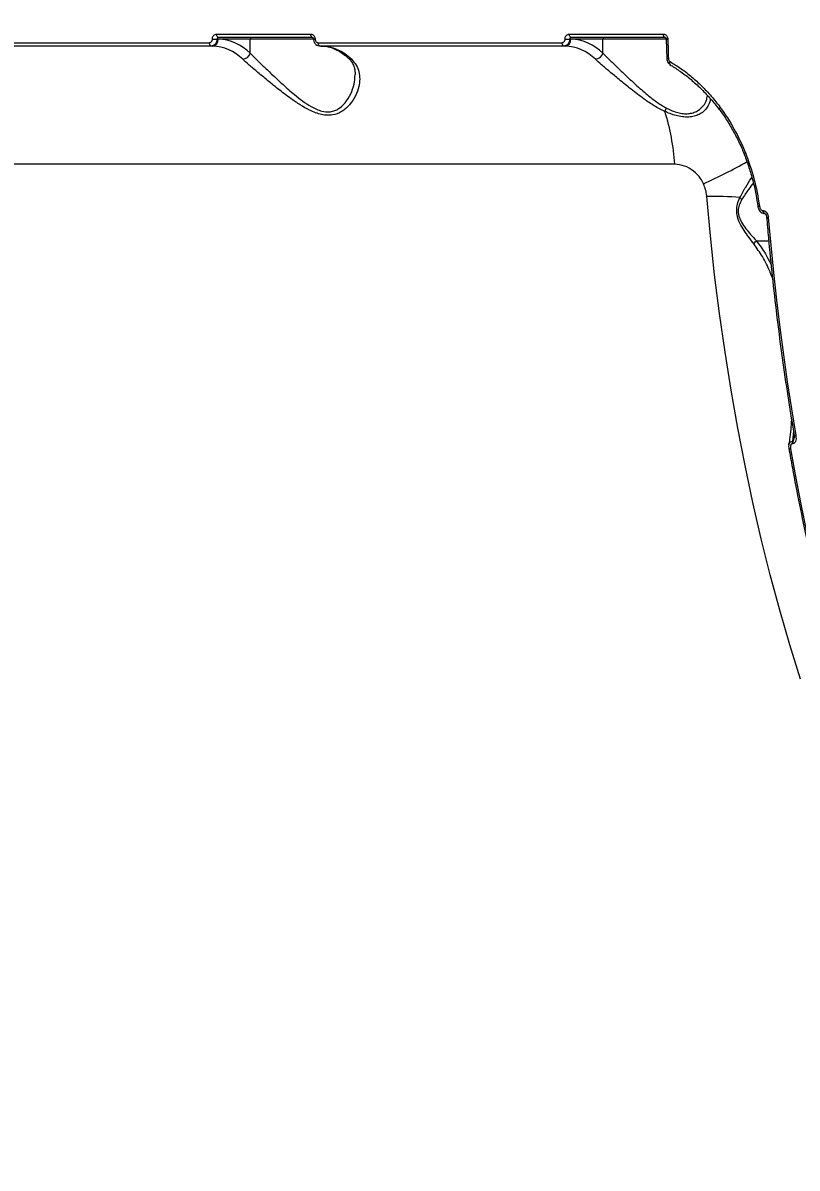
# Model space of a CAD drawing. Header units: millimetres. Extents: x -6521 to 6343, y -6174 to 4868.
# Drawn here: x -3202.2 to -2976.4, y 356.2 to 690.2 of the extents above; entities that cross this region are included whole.
import ezdxf

# ---------------------------------------------------------------- set-up
doc = ezdxf.new("R2010")
doc.units = ezdxf.units.MM
for name, color, linetype in [('DIKOM_ОБЪЕКТ', 7, 'Continuous'), ('DIKOM_РАЗМЕР_ЗОНА', 7, 'Continuous'), ('DIKOM_РАЗМЕР_ОБЪЕКТА', 7, 'Continuous')]:
    doc.layers.add(name, color=color, linetype=linetype)
doc.styles.add('style1', font='arial.ttf', dxfattribs={"width": 0.8})
doc.dimstyles.new('1-50', dxfattribs={"dimtxt": 300, "dimasz": 200, "dimexe": 100, "dimexo": 0, "dimgap": 100, "dimtad": 1, "dimtxsty": 'style1', "dimcen": 200, "dimclrd": 7, "dimclre": 7, "dimclrt": 7, "dimadec": 1, "dimazin": 2, "dimtfac": 1, "dimtmove": 0, "dimatfit": 2, "dimfxl": 0, "dimlwd": 25, "dimlwe": 18, "dimarcsym": 0})

# ---------------------------------------------------------------- blocks, each defined once
blk = doc.blocks.new('*D11')
at = {"layer": 'Defpoints', "color": 0, "transparency": 16777216}
for p in [(2818.82, 364.95), (-5102.52, -1661.02), (-5102.52, -4861.8)]:
    blk.add_point(p, dxfattribs=at)
at = {"layer": 'DIKOM_РАЗМЕР_ОБЪЕКТА', "color": 7, "lineweight": 18, "transparency": 16777216}
for p, q in [((2818.82, 364.95), (2818.82, -4961.8)), ((-5102.52, -1661.02), (-5102.52, -4961.8))]:
    blk.add_line(p, q, dxfattribs=at)
at = {"layer": 'DIKOM_РАЗМЕР_ОБЪЕКТА', "color": 7, "lineweight": 25, "transparency": 16777216}
blk.add_line((2618.82, -4861.8), (-4902.52, -4861.8), dxfattribs=at)
at = {"layer": 'DIKOM_РАЗМЕР_ОБЪЕКТА', "color": 7, "transparency": 16777216}
for points in [[(-4902.52, -4828.46), (-4902.52, -4895.13), (-5102.52, -4861.8)], [(2618.82, -4828.46), (2618.82, -4895.13), (2818.82, -4861.8)]]:
    blk.add_solid(points, dxfattribs=at)
at = {"layer": 'DIKOM_РАЗМЕР_ОБЪЕКТА', "color": 7, "transparency": 16777216, "insert": (-736, -4608.63), "char_height": 300, "attachment_point": 5, "style": 'style1'}
blk.add_mtext('7900', dxfattribs=at)
blk = doc.blocks.new('*D12')
at = {"layer": 'Defpoints', "color": 0, "transparency": 16777216}
for p in [(918.99, 3251.45), (5268.57, 3251.45), (-3684.78, -1936.75)]:
    blk.add_point(p, dxfattribs=at)
at = {"layer": 'DIKOM_РАЗМЕР_ОБЪЕКТА', "color": 7, "lineweight": 18, "transparency": 16777216}
for p, q in [((918.99, 3251.45), (5368.57, 3251.45)), ((-3684.78, -1936.75), (5368.57, -1936.75))]:
    blk.add_line(p, q, dxfattribs=at)
at = {"layer": 'DIKOM_РАЗМЕР_ОБЪЕКТА', "color": 7, "lineweight": 25, "transparency": 16777216}
blk.add_line((5268.57, -1736.75), (5268.57, 3051.45), dxfattribs=at)
at = {"layer": 'DIKOM_РАЗМЕР_ОБЪЕКТА', "color": 7, "transparency": 16777216}
for points in [[(5235.23, 3051.45), (5301.9, 3051.45), (5268.57, 3251.45)], [(5235.23, -1736.75), (5301.9, -1736.75), (5268.57, -1936.75)]]:
    blk.add_solid(points, dxfattribs=at)
at = {"layer": 'DIKOM_РАЗМЕР_ОБЪЕКТА', "color": 7, "transparency": 16777216, "insert": (5015.39, 711.25), "char_height": 300, "attachment_point": 5, "rotation": 90, "style": 'style1'}
blk.add_mtext('5150', dxfattribs=at)
blk = doc.blocks.new('*D13')
at = {"layer": 'Defpoints', "color": 0, "transparency": 16777216}
for p in [(1683.24, 4867.99), (-4359.52, -3960.36), (6242.61, -3960.36)]:
    blk.add_point(p, dxfattribs=at)
at = {"layer": 'DIKOM_РАЗМЕР_ЗОНА', "color": 7, "lineweight": 18, "transparency": 16777216}
for p, q in [((1683.24, 4867.99), (6342.61, 4867.99)), ((-4359.52, -3960.36), (6342.61, -3960.36))]:
    blk.add_line(p, q, dxfattribs=at)
at = {"layer": 'DIKOM_РАЗМЕР_ЗОНА', "color": 7, "lineweight": 25, "transparency": 16777216}
blk.add_line((6242.61, 4667.99), (6242.61, -3760.36), dxfattribs=at)
at = {"layer": 'DIKOM_РАЗМЕР_ЗОНА', "color": 7, "transparency": 16777216}
for points in [[(6209.28, 4667.99), (6275.95, 4667.99), (6242.61, 4867.99)], [(6209.28, -3760.36), (6275.95, -3760.36), (6242.61, -3960.36)]]:
    blk.add_solid(points, dxfattribs=at)
at = {"layer": 'DIKOM_РАЗМЕР_ЗОНА', "color": 7, "transparency": 16777216, "insert": (5989.44, 630.24), "char_height": 300, "attachment_point": 5, "rotation": 90, "style": 'style1'}
blk.add_mtext('8850', dxfattribs=at)

msp = doc.modelspace()

# ---------------------------------------------------------------- linework, layer by layer
at = {"layer": 'DIKOM_ОБЪЕКТ', "color": 7, "linetype": 'Continuous', "lineweight": 15}
for p, q in [((-3145.653, 686.93), (-3118.224, 686.93)), ((-3145.179, 685.464), (-3145.539, 685.464)), ((-3135.911, 685.464), (-3145.179, 685.464)), ((-3117.709, 685.964), (-3145.139, 685.964)), ((-3135.911, 681.414), (-3135.911, 685.464)), ((-3117.364, 685.464), (-3135.911, 685.464)), ((-3042.793, 686.93), (-3015.364, 686.93)), ((-3042.319, 685.464), (-3042.679, 685.464)), ((-3033.051, 685.464), (-3042.319, 685.464)), ((-3014.849, 685.964), (-3042.279, 685.964)), ((-3033.051, 681.414), (-3033.051, 685.464)), ((-3014.504, 685.464), (-3033.051, 685.464)), ((-3014.535, 685.445), (-3014.405, 679.825)), ((-3218.893, 684.424), (-3147.748, 684.424)), ((-3147.233, 683.464), (-3218.378, 683.464)), ((-3146.893, 683.464), (-3147.233, 683.464)), ((-3116.033, 684.424), (-3044.888, 684.424)), ((-3044.373, 683.464), (-3115.518, 683.464)), ((-3044.033, 683.464), (-3044.373, 683.464)), ((-3012.056, 648.962), (-3312.064, 648.962)), ((-2987.82, 636.777), (-2987.82, 636.772)), ((-2986.307, 635.445), (-2986.232, 635.445)), ((-2985.798, 634.602), (-2985.746, 634.602)), ((-2988.237, 626.652), (-2984.651, 626.652)), ((-2977.444, 571.225), (-2977.724, 568.123)), ((-2977.724, 568.123), (-2977.62, 568.123)), ((-2977.62, 568.123), (-2977.265, 570.163)), ((-2977.62, 567.484), (-2977.724, 567.484))]:
    msp.add_line(p, q, dxfattribs=at)
at = {"layer": 'DIKOM_ОБЪЕКТ', "color": 7, "linetype": 'Continuous', "lineweight": 15, "flags": 128}
for points in [[(-3145.139, 685.964), (-3145.237, 685.983), (-3145.332, 686.037), (-3145.419, 686.126), (-3145.496, 686.245), (-3145.561, 686.391), (-3145.609, 686.558), (-3145.641, 686.74), (-3145.653, 686.93)], [(-3117.709, 685.964), (-3117.808, 685.983), (-3117.902, 686.037), (-3117.99, 686.126), (-3118.067, 686.245), (-3118.131, 686.391), (-3118.18, 686.558), (-3118.211, 686.74), (-3118.224, 686.93)], [(-3042.279, 685.964), (-3042.377, 685.983), (-3042.472, 686.037), (-3042.559, 686.126), (-3042.636, 686.245), (-3042.701, 686.391), (-3042.749, 686.558), (-3042.78, 686.74), (-3042.793, 686.93)], [(-3014.849, 685.964), (-3014.948, 685.983), (-3015.042, 686.037), (-3015.13, 686.126), (-3015.207, 686.245), (-3015.271, 686.391), (-3015.32, 686.558), (-3015.351, 686.74), (-3015.364, 686.93)], [(-3014.05, 685.426), (-3014.036, 684.723), (-3014.021, 684.019), (-3014.006, 683.316), (-3013.99, 682.612), (-3013.973, 681.909), (-3013.956, 681.206), (-3013.938, 680.503), (-3013.92, 679.8)], [(-3147.233, 683.464), (-3147.331, 683.483), (-3147.425, 683.537), (-3147.513, 683.624), (-3147.59, 683.743), (-3147.654, 683.888), (-3147.703, 684.054), (-3147.734, 684.235), (-3147.748, 684.424)], [(-3115.518, 683.464), (-3115.616, 683.483), (-3115.71, 683.537), (-3115.798, 683.624), (-3115.875, 683.743), (-3115.939, 683.888), (-3115.988, 684.054), (-3116.019, 684.235), (-3116.033, 684.424)], [(-3044.373, 683.464), (-3044.471, 683.483), (-3044.565, 683.537), (-3044.653, 683.624), (-3044.73, 683.743), (-3044.794, 683.888), (-3044.843, 684.054), (-3044.874, 684.235), (-3044.888, 684.424)], [(-3013.407, 678.091), (-3013.456, 678.127), (-3013.506, 678.203), (-3013.534, 678.306), (-3013.54, 678.433), (-3013.524, 678.578), (-3013.485, 678.738), (-3013.426, 678.906)], [(-3013.299, 678.067), (-3013.386, 678.081), (-3013.407, 678.091)], [(-2999.079, 665.051), (-2999.098, 665.093), (-2999.092, 665.159), (-2999.057, 665.243), (-2998.994, 665.341), (-2998.905, 665.45), (-2998.794, 665.567)], [(-2975.345, 498.825), (-2978.45, 508.795), (-2981.397, 518.944), (-2984.184, 529.264), (-2986.807, 539.743), (-2989.264, 550.373), (-2991.554, 561.143), (-2993.673, 572.044), (-2995.619, 583.066), (-2997.392, 594.197), (-2998.989, 605.429), (-3000.409, 616.749), (-3001.65, 628.149), (-3002.712, 639.617)], [(-2985.798, 634.602), (-2985.937, 634.639), (-2986.071, 634.753), (-2986.183, 634.936), (-2986.264, 635.173), (-2986.307, 635.445)], [(-2985.724, 634.602), (-2985.862, 634.639), (-2985.996, 634.753), (-2986.108, 634.936), (-2986.189, 635.173), (-2986.232, 635.445)], [(-2984.784, 633.489), (-2984.06, 625.411), (-2983.254, 617.363), (-2982.369, 609.346), (-2981.402, 601.365), (-2980.356, 593.421), (-2979.23, 585.519), (-2978.024, 577.661), (-2976.74, 569.85)], [(-2977.237, 569.996), (-2977.236, 569.989), (-2977.203, 569.942), (-2977.134, 569.903), (-2977.031, 569.874), (-2976.898, 569.856), (-2976.74, 569.85)], [(-2978.769, 566.16), (-2978.763, 566.141), (-2978.724, 566.096), (-2978.653, 566.059), (-2978.551, 566.032), (-2978.422, 566.015), (-2978.271, 566.01)], [(-2978.271, 566.01), (-2976.796, 557.877), (-2975.235, 549.805), (-2973.589, 541.797), (-2971.859, 533.856), (-2970.045, 525.985), (-2968.148, 518.189), (-2966.169, 510.47), (-2964.109, 502.831)]]:
    msp.add_lwpolyline(points, dxfattribs=at)
at = {"layer": 'DIKOM_ОБЪЕКТ', "color": 7, "linetype": 'Continuous', "lineweight": 15}
for centre, radius, start, end in [((-3146.864, 708.375), 22.949, 269.88187, 273.3087), ((-3147.048, 685.332), 1.874, 274.73845, 4.05615), ((-3145.677, 671.695), 13.778, 44.8593, 87.92811), ((-3135.443, 685.497), 0.469, 94.74736, 184.04667), ((-3117.059, 687.921), 2.499, 262.25872, 273.40692), ((-3044.004, 708.375), 22.949, 269.88187, 273.3087), ((-3044.188, 685.332), 1.874, 274.73463, 4.05996), ((-3042.817, 671.695), 13.778, 44.85929, 87.92839), ((-3032.583, 685.497), 0.469, 94.74303, 184.051), ((-3014.199, 687.877), 2.456, 262.13923, 273.48423), ((-3147.368, 670.351), 13.122, 44.85908, 87.92788), ((-3138.218, 681.977), 2.375, 273.65815, 346.29), ((-3115.653, 670.351), 13.122, 44.85942, 87.92783), ((-3044.508, 670.351), 13.122, 44.85942, 87.92783), ((-3035.358, 681.977), 2.375, 273.6608, 346.28735), ((-3106.386, 680.921), 1.315, 228.30072, 271.53191), ((-3014.07, 681.612), 1.819, 259.37816, 274.72926), ((-3008.792, 662.909), 6.278, 156.46088, 166.53403), ((-3079.428, 644.501), 67.52, 3.7885, 17.11458), ((-2991.208, 651.49), 0.879, 105.78604, 138.07962), ((-3077.214, 803.771), 176.562, 294.61895, 299.25996), ((-3002.155, 511.144), 128.473, 85.92758, 90.2485), ((-2990.9, 641.06), 2.768, 219.64532, 235.44133), ((-2987.545, 637.637), 0.907, 252.34204, 283.16731), ((-2984.929, 634.146), 0.673, 239.40777, 282.50117), ((-2975.851, 567.803), 1.9, 170.31867, 189.67064), ((-2975.75, 567.803), 1.897, 170.30031, 189.6783)]:
    msp.add_arc(centre, radius, start, end, dxfattribs=at)
for points, knots in [([(-3147.748, 684.424), (-3147.652, 684.435), (-3147.459, 684.457), (-3147.206, 684.63), (-3147.018, 684.884), (-3146.92, 685.166), (-3146.914, 685.352), (-3146.911, 685.426)], [0, 0, 0, 0, 0.2142367, 0.4286231, 0.6432052, 0.8580962, 1, 1, 1, 1]), ([(-3145.539, 685.464), (-3145.546, 685.316), (-3145.563, 684.944), (-3145.764, 684.382), (-3146.146, 683.875), (-3146.656, 683.531), (-3147.041, 683.486), (-3147.233, 683.464)], [0, 0, 0, 0, 0.1417113, 0.3564104, 0.570951, 0.7854708, 1, 1, 1, 1]), ([(-3146.911, 685.426), (-3146.907, 685.537), (-3146.897, 685.817), (-3146.75, 686.24), (-3146.467, 686.621), (-3146.086, 686.88), (-3145.798, 686.913), (-3145.653, 686.93)], [0, 0, 0, 0, 0.1418647, 0.3567294, 0.5713211, 0.7857018, 1, 1, 1, 1]), ([(-3145.139, 685.964), (-3145.187, 685.959), (-3145.282, 685.948), (-3145.406, 685.862), (-3145.496, 685.735), (-3145.539, 685.594), (-3145.539, 685.501), (-3145.539, 685.464)], [0, 0, 0, 0, 0.2138148, 0.4280269, 0.6427281, 0.8578879, 1, 1, 1, 1]), ([(-3118.224, 686.93), (-3118.129, 686.922), (-3117.89, 686.904), (-3117.526, 686.724), (-3117.193, 686.384), (-3116.963, 685.933), (-3116.928, 685.595), (-3116.91, 685.426)], [0, 0, 0, 0, 0.1406237, 0.3550694, 0.5698658, 0.7848851, 1, 1, 1, 1]), ([(-3117.683, 685.951), (-3117.666, 685.952), (-3117.637, 685.953), (-3117.536, 685.866), (-3117.459, 685.744), (-3117.406, 685.59), (-3117.39, 685.44), (-3117.399, 685.355), (-3117.403, 685.324)], [0, 0, 0, 0, 0.2755709, 0.458981, 0.6094453, 0.7621753, 0.9132725, 1, 1, 1, 1]), ([(-3117.381, 685.445), (-3117.384, 685.387), (-3117.398, 685.073), (-3117.204, 684.503), (-3116.752, 683.894), (-3116.139, 683.547), (-3115.647, 683.421), (-3115.394, 683.482), (-3115.35, 683.492)], [0, 0, 0, 0, 0.0539319, 0.2916974, 0.5387684, 0.7514484, 0.9573042, 1, 1, 1, 1]), ([(-3116.91, 685.426), (-3116.898, 685.313), (-3116.875, 685.088), (-3116.721, 684.787), (-3116.499, 684.561), (-3116.255, 684.441), (-3116.096, 684.429), (-3116.033, 684.424)], [0, 0, 0, 0, 0.2151181, 0.4301554, 0.6450081, 0.8594627, 1, 1, 1, 1]), ([(-3044.888, 684.424), (-3044.792, 684.435), (-3044.599, 684.457), (-3044.346, 684.63), (-3044.158, 684.884), (-3044.06, 685.166), (-3044.054, 685.352), (-3044.051, 685.426)], [0, 0, 0, 0, 0.2142401, 0.4286018, 0.6432083, 0.8580911, 1, 1, 1, 1]), ([(-3042.679, 685.464), (-3042.686, 685.316), (-3042.703, 684.944), (-3042.903, 684.382), (-3043.286, 683.875), (-3043.796, 683.531), (-3044.181, 683.486), (-3044.373, 683.464)], [0, 0, 0, 0, 0.1417027, 0.3564134, 0.5709601, 0.7854753, 1, 1, 1, 1]), ([(-3044.051, 685.426), (-3044.047, 685.537), (-3044.036, 685.817), (-3043.89, 686.24), (-3043.606, 686.621), (-3043.226, 686.88), (-3042.938, 686.913), (-3042.793, 686.93)], [0, 0, 0, 0, 0.1418677, 0.356737, 0.5713333, 0.7857186, 1, 1, 1, 1]), ([(-3042.279, 685.964), (-3042.326, 685.959), (-3042.422, 685.948), (-3042.546, 685.862), (-3042.636, 685.735), (-3042.679, 685.594), (-3042.679, 685.501), (-3042.679, 685.464)], [0, 0, 0, 0, 0.2140013, 0.4281226, 0.6427879, 0.8579117, 1, 1, 1, 1]), ([(-3015.364, 686.93), (-3015.269, 686.922), (-3015.03, 686.904), (-3014.665, 686.724), (-3014.333, 686.384), (-3014.103, 685.933), (-3014.068, 685.595), (-3014.05, 685.426)], [0, 0, 0, 0, 0.1406245, 0.3550714, 0.5698525, 0.7848839, 1, 1, 1, 1]), ([(-3014.823, 685.951), (-3014.806, 685.952), (-3014.777, 685.953), (-3014.676, 685.866), (-3014.598, 685.744), (-3014.546, 685.59), (-3014.53, 685.44), (-3014.539, 685.355), (-3014.543, 685.324)], [0, 0, 0, 0, 0.2755593, 0.4589912, 0.6094556, 0.76217, 0.9132724, 1, 1, 1, 1]), ([(-3135.911, 681.414), (-3135.393, 680.89), (-3134.264, 679.746), (-3132.114, 677.661), (-3129.468, 675.139), (-3126.439, 672.295), (-3123.409, 669.624), (-3120.646, 667.414), (-3118.491, 665.965), (-3116.59, 664.987), (-3114.759, 664.334), (-3113.245, 664.192), (-3111.899, 664.384), (-3110.885, 664.714), (-3109.266, 665.658), (-3107.575, 667.504), (-3106.167, 670.174), (-3105.394, 672.811), (-3105.318, 674.44), (-3105.286, 675.138)], [0, 0, 0, 0, 0.0614182, 0.1340466, 0.2067596, 0.2950225, 0.383283, 0.441198, 0.4989706, 0.5334501, 0.5678444, 0.6177929, 0.6310983, 0.6627444, 0.6944599, 0.7713954, 0.8544372, 0.9375919, 1, 1, 1, 1]), ([(-3115.178, 683.464), (-3114.908, 683.457), (-3114.073, 683.435), (-3112.675, 683.171), (-3110.99, 682.553), (-3109.334, 681.622), (-3108.096, 680.692), (-3107.417, 680.08), (-3107.265, 679.943)], [0, 0, 0, 0, 0.1027266, 0.3181883, 0.5309178, 0.7384599, 0.941499, 1, 1, 1, 1]), ([(-3033.051, 681.414), (-3032.517, 680.874), (-3031.376, 679.718), (-3029.195, 677.607), (-3026.553, 675.085), (-3023.502, 672.232), (-3020.398, 669.501), (-3017.425, 667.108), (-3015.516, 665.985), (-3014.548, 665.416)], [0, 0, 0, 0, 0.1227119, 0.2624657, 0.4060201, 0.5749255, 0.7482639, 0.872369, 1, 1, 1, 1]), ([(-3106.351, 679.607), (-3105.844, 679.051), (-3104.829, 677.94), (-3104.084, 675.963), (-3103.854, 673.841), (-3104.16, 671.465), (-3105.074, 668.884), (-3106.729, 666.326), (-3108.973, 664.291), (-3111.368, 663.339), (-3113.429, 663.221), (-3115.1, 663.433), (-3116.829, 663.956), (-3118.93, 664.877), (-3121.326, 666.256), (-3124.387, 668.357), (-3127.739, 670.91), (-3131.078, 673.628), (-3133.972, 676.036), (-3136.308, 678.025), (-3137.513, 679.108), (-3138.066, 679.607)], [0, 0, 0, 0, 0.0554753, 0.1110242, 0.1664978, 0.2220055, 0.2900226, 0.357962, 0.4226753, 0.4774064, 0.5052461, 0.5330941, 0.5627097, 0.592374, 0.6404292, 0.6885807, 0.7603254, 0.8320614, 0.8910004, 0.9498661, 1, 1, 1, 1]), ([(-3107.292, 679.934), (-3107.177, 679.836), (-3106.731, 679.46), (-3106.18, 678.689), (-3105.622, 677.582), (-3105.305, 676.396), (-3105.297, 675.523), (-3105.294, 675.141)], [0, 0, 0, 0, 0.0753063, 0.2908718, 0.5346764, 0.7963814, 1, 1, 1, 1]), ([(-3014.898, 664.371), (-3015.944, 664.893), (-3018.041, 665.94), (-3021.322, 668.216), (-3024.785, 670.831), (-3028.129, 673.556), (-3031.038, 675.973), (-3033.41, 677.991), (-3034.635, 679.093), (-3035.206, 679.607)], [0, 0, 0, 0, 0.1281506, 0.2567385, 0.4268148, 0.5968767, 0.7373117, 0.8775733, 1, 1, 1, 1]), ([(-3014.389, 679.825), (-3014.39, 679.738), (-3014.392, 679.394), (-3014.173, 678.837), (-3013.787, 678.311), (-3013.449, 678.141), (-3013.321, 678.076)], [0, 0, 0, 0, 0.1191571, 0.4715162, 0.799834, 1, 1, 1, 1]), ([(-3013.92, 679.8), (-3013.907, 679.687), (-3013.882, 679.461), (-3013.726, 679.162), (-3013.557, 678.987), (-3013.448, 678.92), (-3013.426, 678.906)], [0, 0, 0, 0, 0.3067313, 0.6133208, 0.9194968, 1, 1, 1, 1]), ([(-3013.426, 678.906), (-3012.342, 678.237), (-3010.176, 676.9), (-3007.102, 674.512), (-3004.156, 671.837), (-3001.355, 668.873), (-2999.648, 666.669), (-2998.794, 665.567)], [0, 0, 0, 0, 0.1976813, 0.3953834, 0.5930864, 0.7965412, 1, 1, 1, 1]), ([(-3013.46, 677.989), (-3013.254, 677.876), (-3012.07, 677.226), (-3010.95, 676.421), (-3010.025, 675.756)], [0, 0, 0, 0, 0.1745315, 1, 1, 1, 1]), ([(-3010.025, 675.756), (-3009.965, 675.716), (-3008.898, 675.004), (-3006.936, 673.369), (-3004.163, 670.854), (-3001.582, 668.048), (-2999.909, 666.083), (-2999.154, 665.006), (-2999.145, 664.993)], [0, 0, 0, 0, 0.0146933, 0.2594918, 0.5052814, 0.7513865, 0.9969845, 1, 1, 1, 1]), ([(-3001.731, 668.171), (-3001.728, 668.145), (-3001.658, 667.49), (-3002.083, 666.388), (-3002.973, 664.945), (-3004.176, 663.908), (-3005.587, 663.194), (-3007.104, 662.781), (-3008.862, 662.684), (-3011.246, 662.979), (-3013.316, 663.673), (-3014.686, 664.277), (-3014.898, 664.371)], [0, 0, 0, 0, 0.0066451, 0.1681124, 0.2964538, 0.4246402, 0.5191691, 0.613591, 0.7097075, 0.8058216, 0.9699804, 1, 1, 1, 1]), ([(-3014.548, 665.416), (-3014.353, 665.318), (-3013.104, 664.69), (-3011.253, 663.982), (-3009.148, 663.678), (-3008.048, 663.724), (-3006.989, 663.904), (-3005.979, 664.227), (-3004.674, 664.994), (-3003.586, 666.094), (-3002.757, 667.485), (-3002.594, 668.498), (-3002.512, 669.006)], [0, 0, 0, 0, 0.0313097, 0.200492, 0.2902467, 0.3800083, 0.3969208, 0.4947524, 0.5927397, 0.7281837, 0.8638051, 1, 1, 1, 1]), ([(-2999.111, 665.027), (-2998.766, 664.573), (-2997.65, 663.108), (-2995.963, 660.43), (-2994.075, 657.017), (-2992.72, 654.214), (-2992.066, 652.526), (-2991.888, 652.067)], [0, 0, 0, 0, 0.1172768, 0.3790676, 0.6408576, 0.9023833, 1, 1, 1, 1]), ([(-2998.794, 665.567), (-2997.39, 663.531), (-2994.548, 659.41), (-2992.489, 654.712), (-2991.447, 652.336)], [0, 0, 0, 0, 0.4941776, 1, 1, 1, 1]), ([(-2991.882, 652.069), (-2991.771, 651.809), (-2991.146, 650.353), (-2990.221, 647.586), (-2989.133, 643.784), (-2988.328, 640.165), (-2987.993, 637.816), (-2987.844, 636.773)], [0, 0, 0, 0, 0.0536663, 0.3010988, 0.5500194, 0.8003404, 1, 1, 1, 1]), ([(-2991.447, 652.336), (-2990.532, 649.834), (-2988.68, 644.768), (-2987.789, 639.447), (-2987.338, 636.754)], [0, 0, 0, 0, 0.4937612, 1, 1, 1, 1]), ([(-3003.662, 643.258), (-3003.932, 643.778), (-3004.688, 645.232), (-3006.552, 647.157), (-3009.19, 648.673), (-3011.094, 648.865), (-3012.056, 648.962)], [0, 0, 0, 0, 0.1529631, 0.4283708, 0.7114386, 1, 1, 1, 1]), ([(-2993.031, 639.294), (-2992.479, 640.333), (-2991.373, 642.413), (-2990.146, 644.29), (-2989.641, 645.081), (-2989.572, 645.189)], [0, 0, 0, 0, 0.4628948, 0.9266366, 1, 1, 1, 1]), ([(-3002.712, 639.617), (-3002.717, 639.675), (-3002.775, 640.315), (-3002.989, 641.569), (-3003.435, 642.688), (-3003.662, 643.258)], [0, 0, 0, 0, 0.0468074, 0.5142812, 1, 1, 1, 1]), ([(-2989.112, 643.5), (-2989.592, 642.891), (-2990.664, 641.532), (-2991.828, 639.758), (-2992.47, 638.78)], [0, 0, 0, 0, 0.4484534, 1, 1, 1, 1]), ([(-2988.905, 625.652), (-2989.429, 626.334), (-2990.394, 627.589), (-2991.819, 629.603), (-2993.002, 631.573), (-2993.826, 633.625), (-2994.073, 635.596), (-2993.784, 637.543), (-2993.306, 638.655), (-2993.031, 639.294)], [0, 0, 0, 0, 0.1839978, 0.3384141, 0.4956223, 0.624163, 0.7374488, 0.8492032, 1, 1, 1, 1]), ([(-2992.47, 638.78), (-2992.775, 638.221), (-2993.297, 637.263), (-2993.628, 635.628), (-2993.522, 634.507), (-2993.225, 633.339), (-2992.549, 631.898), (-2991.325, 630.152), (-2989.815, 628.377), (-2988.795, 627.262), (-2988.237, 626.652)], [0, 0, 0, 0, 0.1504052, 0.2579114, 0.3420726, 0.3655533, 0.4905026, 0.6488166, 0.807929, 1, 1, 1, 1]), ([(-2987.807, 636.774), (-2987.798, 636.686), (-2987.753, 636.28), (-2987.484, 635.656), (-2986.986, 635.032), (-2986.417, 634.702), (-2985.997, 634.567), (-2985.8, 634.604), (-2985.796, 634.604)], [0, 0, 0, 0, 0.0821585, 0.3768404, 0.6102236, 0.8112956, 0.9964745, 1, 1, 1, 1]), ([(-2987.338, 636.754), (-2987.304, 636.588), (-2987.236, 636.259), (-2987.007, 635.853), (-2986.742, 635.587), (-2986.503, 635.462), (-2986.363, 635.45), (-2986.307, 635.445)], [0, 0, 0, 0, 0.2718122, 0.5388765, 0.7375762, 0.8966312, 1, 1, 1, 1]), ([(-2986.232, 635.445), (-2986.111, 635.43), (-2985.87, 635.4), (-2985.502, 635.155), (-2985.144, 634.729), (-2984.877, 634.137), (-2984.813, 633.694), (-2984.784, 633.489)], [0, 0, 0, 0, 0.1522654, 0.3040445, 0.508027, 0.7732311, 1, 1, 1, 1]), ([(-2985.751, 634.605), (-2985.749, 634.604), (-2985.746, 634.603), (-2985.695, 634.571), (-2985.627, 634.507), (-2985.528, 634.383), (-2985.409, 634.163), (-2985.304, 633.874), (-2985.295, 633.661), (-2985.291, 633.567)], [0, 0, 0, 0, 0.0681167, 0.1406406, 0.2263505, 0.3361278, 0.5173883, 0.7880761, 1, 1, 1, 1]), ([(-2985.272, 633.567), (-2985.099, 631.574), (-2984.598, 625.796), (-2983.645, 616.273), (-2982.362, 605.027), (-2980.92, 593.854), (-2979.347, 582.956), (-2978.086, 575.021), (-2977.369, 570.78), (-2977.237, 569.996)], [0, 0, 0, 0, 0.0925207, 0.2683003, 0.4440849, 0.6198711, 0.7956588, 0.9622019, 1, 1, 1, 1]), ([(-2988.905, 625.652), (-2988.894, 625.683), (-2988.835, 625.848), (-2988.655, 626.194), (-2988.391, 626.488), (-2988.244, 626.65)], [0, 0, 0, 0, 0.0927119, 0.49777, 1, 1, 1, 1]), ([(-2983.569, 615.841), (-2983.794, 616.431), (-2984.617, 618.596), (-2986.324, 621.949), (-2988.078, 624.466), (-2988.905, 625.652)], [0, 0, 0, 0, 0.1652566, 0.6064387, 1, 1, 1, 1]), ([(-2988.237, 626.652), (-2988.238, 626.652), (-2988.24, 626.652), (-2988.242, 626.651), (-2988.244, 626.65), (-2988.244, 626.65)], [0, 0, 0, 0, 0.4121985, 0.7633032, 1, 1, 1, 1]), ([(-2988.244, 626.65), (-2987.326, 625.409), (-2985.708, 623.224), (-2984.483, 620.719), (-2983.953, 619.636)], [0, 0, 0, 0, 0.5677053, 1, 1, 1, 1]), ([(-2978.027, 574.823), (-2978.031, 574.705), (-2978.106, 572.693), (-2978.339, 570.144), (-2978.68, 567.711), (-2978.753, 567.193)], [0, 0, 0, 0, 0.0470105, 0.7968971, 1, 1, 1, 1]), ([(-2978.767, 567.195), (-2978.748, 567.335), (-2978.709, 567.619), (-2978.442, 567.899), (-2978.112, 568.08), (-2977.856, 568.108), (-2977.724, 568.123)], [0, 0, 0, 0, 0.2780671, 0.5644295, 0.7762037, 1, 1, 1, 1]), ([(-2976.74, 569.85), (-2976.706, 569.539), (-2976.64, 568.943), (-2976.779, 568.209), (-2977.035, 567.758), (-2977.312, 567.527), (-2977.517, 567.498), (-2977.62, 567.484)], [0, 0, 0, 0, 0.3089376, 0.5923506, 0.769717, 0.8845315, 1, 1, 1, 1]), ([(-2977.62, 568.123), (-2977.605, 568.125), (-2977.572, 568.129), (-2977.516, 568.175), (-2977.414, 568.319), (-2977.291, 568.65), (-2977.266, 568.959), (-2977.25, 569.144)], [0, 0, 0, 0, 0.044039, 0.0983498, 0.1971945, 0.5171072, 1, 1, 1, 1]), ([(-2977.256, 569.995), (-2977.238, 569.926), (-2977.162, 569.624), (-2977.172, 569.277), (-2977.223, 569.073), (-2977.229, 569.047)], [0, 0, 0, 0, 0.2069225, 0.9006901, 1, 1, 1, 1]), ([(-2978.793, 567.168), (-2978.8, 567.132), (-2978.862, 566.844), (-2978.85, 566.494), (-2978.767, 566.199), (-2978.755, 566.16)], [0, 0, 0, 0, 0.1111116, 0.882375, 1, 1, 1, 1]), ([(-2978.769, 566.159), (-2978.429, 564.249), (-2977.443, 558.71), (-2975.693, 549.622), (-2973.472, 538.939), (-2971.099, 528.379), (-2968.575, 517.95), (-2966.395, 509.52), (-2965.043, 504.584), (-2964.619, 503.038)], [0, 0, 0, 0, 0.0879763, 0.2551294, 0.4222883, 0.5894503, 0.7566153, 0.9237846, 1, 1, 1, 1]), ([(-2977.724, 567.484), (-2977.791, 567.475), (-2977.923, 567.457), (-2978.099, 567.311), (-2978.256, 567.029), (-2978.338, 566.573), (-2978.294, 566.204), (-2978.271, 566.01)], [0, 0, 0, 0, 0.1190367, 0.2374951, 0.4123792, 0.6910901, 1, 1, 1, 1])]:
    msp.add_open_spline(points, degree=3, knots=knots, dxfattribs=at)

# ---------------------------------------------------------------- dimensions: what is measured, and where the dimension line sits
at = {"layer": 'DIKOM_РАЗМЕР_ЗОНА'}
dim = msp.add_linear_dim(base=(6242.612, -3960.361), p1=(1683.243, 4867.991), p2=(-4359.523, -3960.361), angle=90, text='8850', dimstyle='1-50', dxfattribs=at)
dim.commit()
dim.dimension.update_dxf_attribs({"geometry": '*D13', "text_midpoint": (6242.612, 630.237), "dimtype": 160})
at = {"layer": 'DIKOM_РАЗМЕР_ОБЪЕКТА'}
dim = msp.add_linear_dim(base=(5268.566, 3251.455), p1=(-3684.783, -1936.746), p2=(918.989, 3251.455), angle=90, text='5150', dimstyle='1-50', dxfattribs=at)
dim.commit()
dim.dimension.update_dxf_attribs({"geometry": '*D12', "text_midpoint": (5268.566, 711.247), "dimtype": 160})
dim = msp.add_linear_dim(base=(-5102.518, -4861.797), p1=(2818.818, 364.955), p2=(-5102.518, -1661.024), text='7900', dimstyle='1-50', dxfattribs=at)
dim.commit()
dim.dimension.update_dxf_attribs({"geometry": '*D11', "text_midpoint": (-736.001, -4861.797), "dimtype": 160})

doc.saveas('drawing.dxf')
